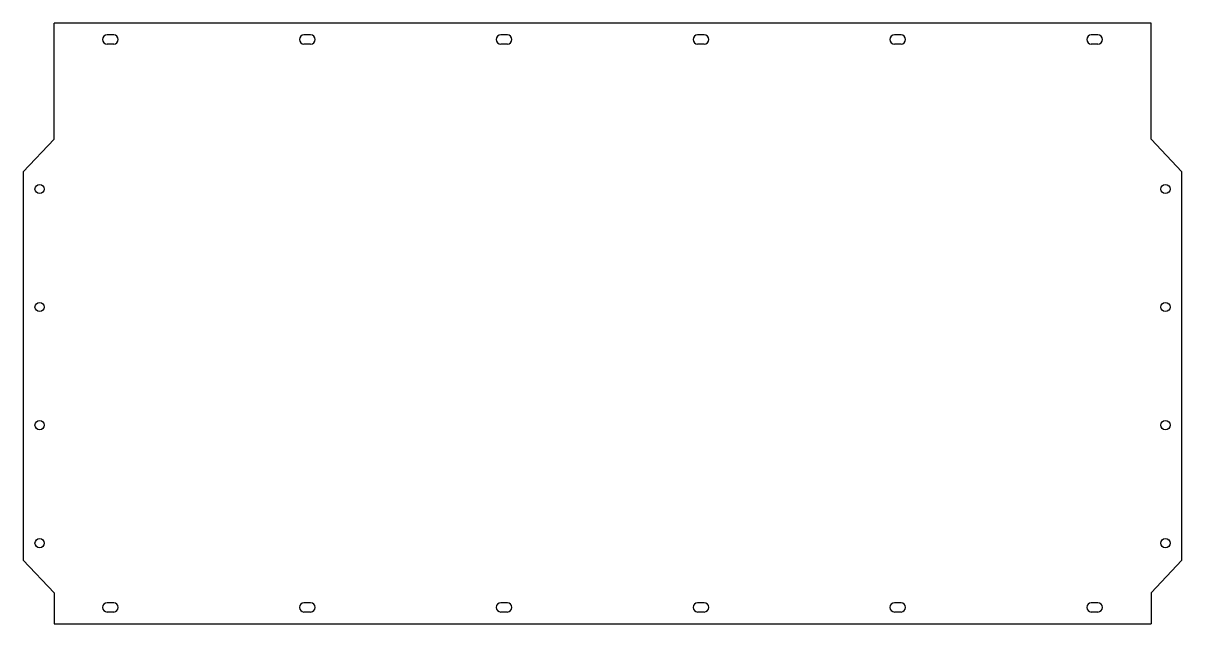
# Model space of a CAD drawing. Header units: millimetres. Extents: x 2279 to 4045, y 500 to 1416.
import ezdxf

# ---------------------------------------------------------------- set-up
doc = ezdxf.new("R2010")
doc.units = ezdxf.units.MM

msp = doc.modelspace()

# ---------------------------------------------------------------- linework, layer by layer
for p, q in [((3998.4, 1415.9), (2326.4, 1415.9)), ((2326.4, 1238.9), (2326.4, 1415.9)), ((3998.4, 1238.9), (3998.4, 1415.9)), ((2417.4, 1397.9), (2407.4, 1397.9)), ((2717.4, 1397.9), (2707.4, 1397.9)), ((3017.4, 1397.9), (3007.4, 1397.9)), ((3317.4, 1397.9), (3307.4, 1397.9)), ((3617.4, 1397.9), (3607.4, 1397.9)), ((3917.4, 1397.9), (3907.4, 1397.9)), ((2417.4, 1383.9), (2407.4, 1383.9)), ((2717.4, 1383.9), (2707.4, 1383.9)), ((3017.4, 1383.9), (3007.4, 1383.9)), ((3317.4, 1383.9), (3307.4, 1383.9)), ((3617.4, 1383.9), (3607.4, 1383.9)), ((3917.4, 1383.9), (3907.4, 1383.9)), ((2326.4, 1238.9), (2279.4, 1188.9)), ((3998.4, 1238.9), (4045.4, 1188.9)), ((2279.4, 1188.9), (2279.4, 596.9)), ((4045.4, 596.9), (4045.4, 1188.9)), ((2326.4, 546.9), (2279.4, 596.9)), ((3998.4, 546.9), (4045.4, 596.9)), ((2326.4, 546.9), (2326.4, 499.9)), ((2417.4, 531.9), (2407.4, 531.9)), ((2717.4, 531.9), (2707.4, 531.9)), ((3017.4, 531.9), (3007.4, 531.9)), ((3317.4, 531.9), (3307.4, 531.9)), ((3617.4, 531.9), (3607.4, 531.9)), ((3917.4, 531.9), (3907.4, 531.9)), ((3998.4, 546.9), (3998.4, 499.9)), ((2417.4, 517.9), (2407.4, 517.9)), ((2717.4, 517.9), (2707.4, 517.9)), ((3017.4, 517.9), (3007.4, 517.9)), ((3317.4, 517.9), (3307.4, 517.9)), ((3617.4, 517.9), (3607.4, 517.9)), ((3917.4, 517.9), (3907.4, 517.9)), ((2326.4, 499.9), (3998.4, 499.9))]:
    msp.add_line(p, q)
for centre in [(2304.4, 1162.9), (4020.4, 1162.9), (2304.4, 982.9), (4020.4, 982.9), (2304.4, 802.9), (4020.4, 802.9), (2304.4, 622.9), (4020.4, 622.9)]:
    msp.add_circle(centre, 7)
for centre, start, end in [((2407.4, 1390.9), 90, 270), ((2417.4, 1390.9), 270, 90), ((2707.4, 1390.9), 90, 270), ((2717.4, 1390.9), 270, 90), ((3007.4, 1390.9), 90, 270), ((3017.4, 1390.9), 270, 90), ((3307.4, 1390.9), 90, 270), ((3317.4, 1390.9), 270, 90), ((3607.4, 1390.9), 90, 270), ((3617.4, 1390.9), 270, 90), ((3907.4, 1390.9), 90, 270), ((3917.4, 1390.9), 270, 90), ((2407.4, 524.9), 90, 270), ((2417.4, 524.9), 270, 90), ((2707.4, 524.9), 90, 270), ((2717.4, 524.9), 270, 90), ((3007.4, 524.9), 90, 270), ((3017.4, 524.9), 270, 90), ((3307.4, 524.9), 90, 270), ((3317.4, 524.9), 270, 90), ((3607.4, 524.9), 90, 270), ((3617.4, 524.9), 270, 90), ((3907.4, 524.9), 90, 270), ((3917.4, 524.9), 270, 90)]:
    msp.add_arc(centre, 7, start, end)

doc.saveas('drawing.dxf')
